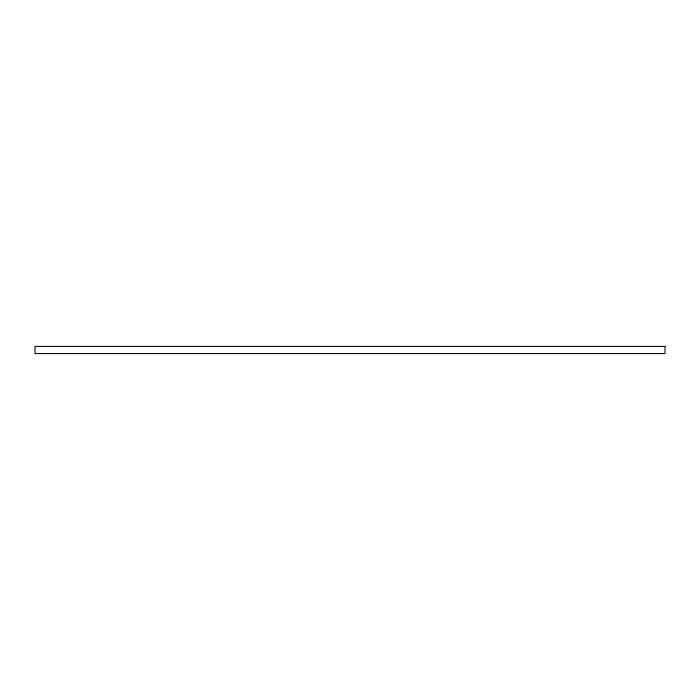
<?xml version="1.0" encoding="UTF-8"?>
<svg xmlns="http://www.w3.org/2000/svg" width="700" height="700" viewBox="0 0 700 700"><rect width="100%" height="100%" fill="white"/><g stroke="black" fill="none" stroke-linecap="round" stroke-linejoin="round"><path stroke-width="1.05" d="M665 346.412L35 346.412L35.018 353.588L665 353.588L665 346.412"/></g></svg>
